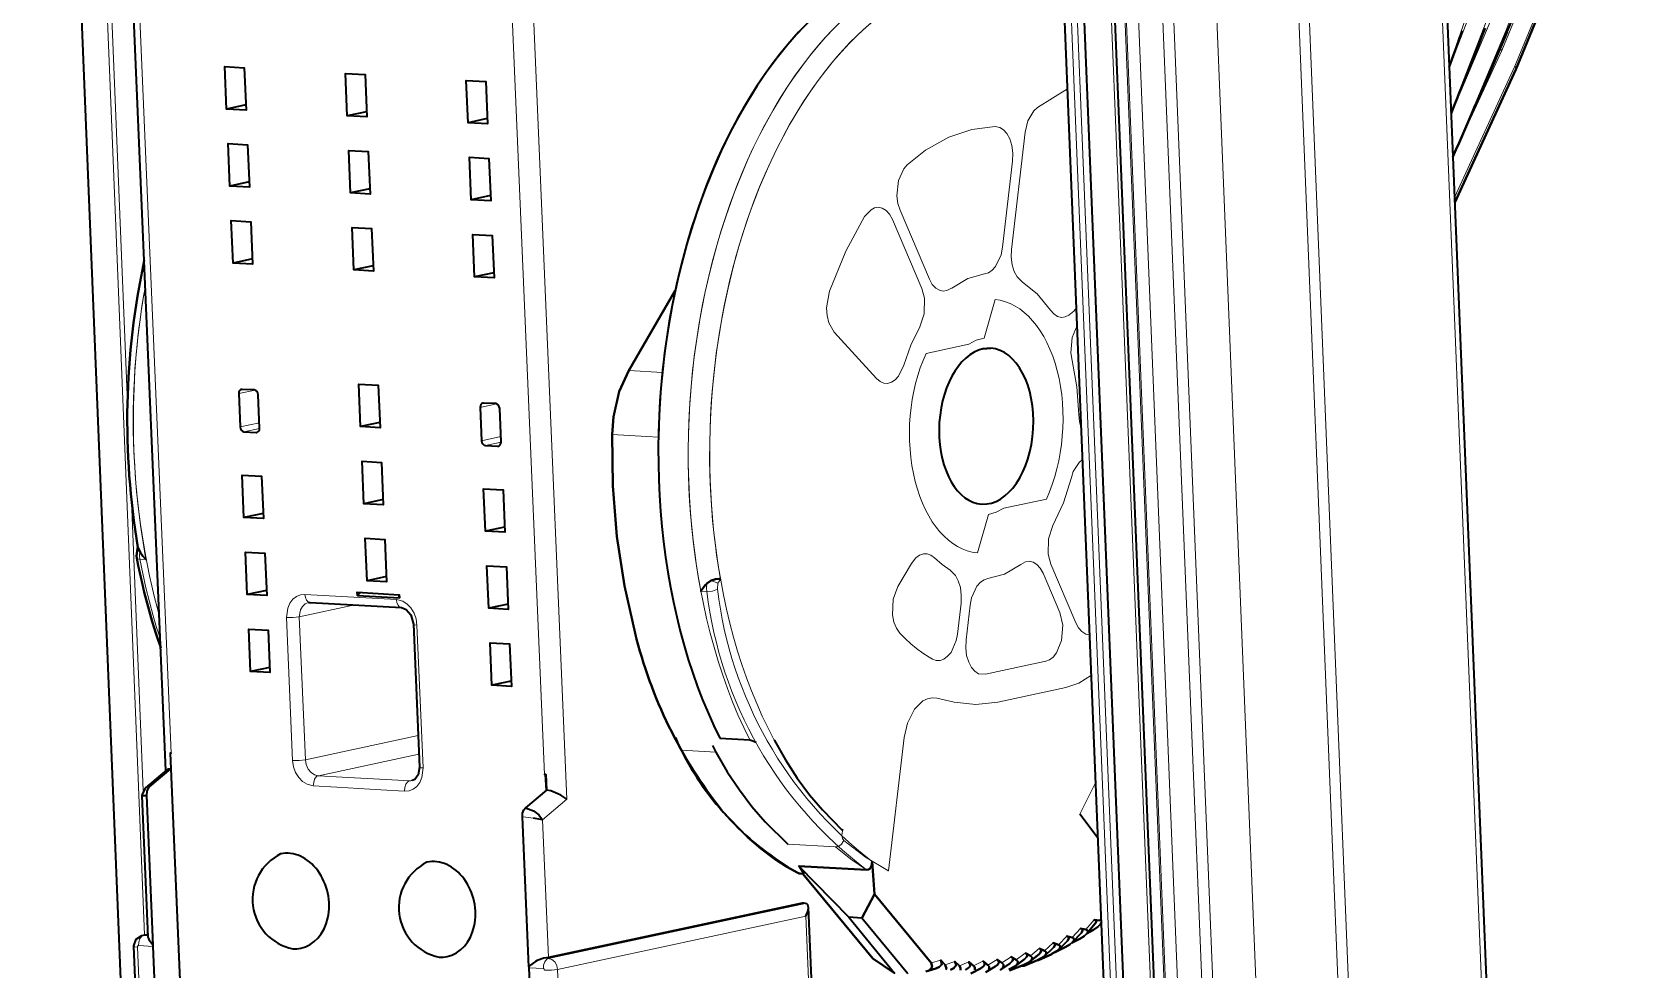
# Model space of a CAD drawing. Header units: millimetres. Extents: x 0 to 174, y 0 to 33.
# Drawn here: x 26.855 to 28.904, y 24.641 to 25.847 of the extents above; entities that cross this region are included whole.
import ezdxf

# ---------------------------------------------------------------- set-up
doc = ezdxf.new("R2010")
doc.units = ezdxf.units.MM
doc.layers.add('PDF_Geomertry', color=7, linetype='Continuous', true_color=0x405f80)

# ---------------------------------------------------------------- blocks, each defined once
blk = doc.blocks.new('SYM_BSB04473_001')
at = {"layer": 'PDF_Geomertry', "color": 7, "lineweight": 35}
for points in [[(0.6097, -1.9019), (0.6091, -1.899), (0.6095, -1.8953), (0.6102, -1.894), (0.6105, -1.8935), (0.611, -1.8931), (0.6517, -1.8578), (0.6895, -1.8178, 0.187054), (0.8516, -1.299), (0.6823, 2.8734, 0.271753), (0.2559, 3.588, 0.095127), (0.066, 3.6378), (-0.0845, 3.6469), (-0.1117, 3.6477), (-0.139, 3.647), (-0.1659, 3.6447), (-0.1924, 3.6408), (-0.2091, 3.6376), (-0.2138, 3.6365)], [(0.8015, 3.513, -0.277426), (1.1035, 3.0153), (1.2728, -1.1572), (1.2731, -1.2027), (1.2687, -1.2592), (1.259, -1.3148), (1.2452, -1.3648), (1.228, -1.4102)], [(-0.6502, 2.9501), (-0.4809, -1.2223, 0.342168), (0.0922, -1.9803)], [(0.6422, 2.8726), (0.8115, -1.2998, -0.289356), (0.5084, -1.9102)], [(-0.5056, 1.0648, 0.09545), (-0.5137, 0.6959), (-0.5135, 0.6953), (-0.5115, 0.6909), (-0.5103, 0.689), (-0.5074, 0.6847), (-0.5034, 0.6802), (-0.5074, 0.6847), (-0.5103, 0.689), (-0.5115, 0.6909), (-0.5135, 0.6953), (-0.5137, 0.6959, -0.09545), (-0.5056, 1.0648, 0.095418), (-0.5137, 0.6958)], [(0.1774, 0.4513), (0.1809, 0.4428), (0.1848, 0.4351, 0.146697), (0.3349, 0.2773), (0.3365, 0.2767), (0.338, 0.2765), (0.3422, 0.2762), (0.3422, 0.2762), (0.3422, 0.2762), (0.3422, 0.2762), (0.3422, 0.2763), (0.3423, 0.2763), (0.3422, 0.2765), (0.342, 0.2769), (0.3373, 0.2847), (0.3369, 0.2853), (0.3363, 0.286), (0.4003, 0.2202), (0.4594, 0.1485)], [(0.4765, 0.1476), (0.4174, 0.2192), (0.4334, 0.2499), (0.4305, 0.2919), (0.4298, 0.2862), (0.428, 0.283), (0.4259, 0.2815), (0.4234, 0.281), (0.3363, 0.286), (0.3369, 0.2853), (0.3373, 0.2847), (0.342, 0.2769), (0.3422, 0.2765), (0.3423, 0.2763), (0.3422, 0.2763), (0.3422, 0.2762), (0.3422, 0.2762), (0.3422, 0.2762), (0.3422, 0.2762), (0.338, 0.2765), (0.3365, 0.2767), (0.3349, 0.2773), (0.3201, 0.2856), (0.3055, 0.2951), (0.2876, 0.3083), (0.2702, 0.3231), (0.2373, 0.3577, -0.107979), (0.1256, 0.5858), (0.1119, 0.6466), (0.1023, 0.7098), (0.097, 0.7749), (0.096, 0.8409), (0.0978, 0.864), (0.1053, 0.8965), (0.1174, 0.9233), (0.1773, 1.0263), (0.1174, 0.9233), (0.1053, 0.8965), (0.0978, 0.864), (0.096, 0.8409), (0.097, 0.7749), (0.1023, 0.7098), (0.1119, 0.6466), (0.1256, 0.5858, 0.107979), (0.2373, 0.3577), (0.2702, 0.3231), (0.2876, 0.3083), (0.3055, 0.2951), (0.3201, 0.2856), (0.3349, 0.2773), (0.3365, 0.2767), (0.338, 0.2765), (0.3422, 0.2762)], [(-0.3303, 0.3016, 0.710963), (-0.3147, 0.1795), (-0.3095, 0.1797), (-0.3044, 0.1803)], [(-0.1422, 0.2909, 0.710958), (-0.1265, 0.1688), (-0.1213, 0.1688), (-0.1162, 0.1697)]]:
    blk.add_lwpolyline(points, format="xyb", dxfattribs=at)
at = {"layer": 'PDF_Geomertry', "color": 7, "lineweight": 13}
for points in [[(0.7056, -1.799, 0.187268), (0.8638, -1.2926), (0.8648, -1.2919), (0.8658, -1.2913), (0.6963, 2.881), (0.6955, 2.8805), (0.6945, 2.8799, 0.2722), (0.2784, 3.5773)], [(0.7559, -1.7309, 0.153248), (0.8658, -1.2913), (0.8808, -1.2806), (0.7115, 2.8917), (0.6963, 2.881, 0.236094), (0.3522, 3.5359)], [(0.7762, -1.6992, 0.153429), (0.8808, -1.2806), (0.8849, -1.2794), (0.893, -1.2783), (0.9119, -1.2778), (0.7426, 2.8945), (0.7237, 2.8942), (0.7156, 2.8931), (0.7115, 2.8917, 0.236284), (0.3837, 3.5152)], [(1.1035, 3.0153), (1.1033, 3.0138), (1.1022, 3.0124), (1.0977, 3.0094), (1.267, -1.1631), (1.0991, -1.2491, -0.191951), (0.9277, -1.7851)], [(0.6391, -1.9441, 0.29997), (0.9812, -1.2755), (1.086, -1.253), (0.9167, 2.9194), (0.8119, 2.8969)], [(0.926, -1.2787), (0.9552, -1.2785), (0.9812, -1.2755), (0.8119, 2.8969), (0.7859, 2.894), (0.7567, 2.8937), (0.926, -1.2787, -0.28073), (0.6265, -1.8999)], [(0.6102, -1.8938), (0.6015, -1.8978, 0.242631), (0.8469, -1.3001), (0.8516, -1.299), (0.8638, -1.2926), (0.6945, 2.8799), (0.6823, 2.8734), (0.6776, 2.8724)], [(-0.5042, 1.0323, 0.089948), (-0.5034, 0.6802), (-0.5112, 0.6806), (-0.5117, 0.6849), (-0.5115, 0.6909), (-0.5117, 0.6849), (-0.5112, 0.6806), (-0.5034, 0.6802, -0.089948), (-0.5042, 1.0323, 0.111818), (-0.4862, 0.6072)], [(0.3222, 0.3141), (0.3834, 0.3106), (0.4031, 0.2948), (0.4234, 0.281, -0.203689), (0.218, 0.6391), (0.2252, 0.6398), (0.2316, 0.6422), (0.232, 0.6497), (0.2231, 0.6535), (0.2231, 0.6535), (0.2231, 0.6535), (0.232, 0.6497), (0.2355, 0.6548), (0.232, 0.6497), (0.2316, 0.6422, 0.202109), (0.4305, 0.2919, -0.202109), (0.2316, 0.6422), (0.2252, 0.6398), (0.218, 0.6391, 0.203689), (0.4234, 0.281)]]:
    blk.add_lwpolyline(points, format="xyb", dxfattribs=at)
for points in [[(1.086, -1.253), (1.0938, -1.251), (1.0991, -1.2491), (0.9298, 2.9234), (0.9245, 2.9213), (0.9167, 2.9194)], [(0.6326, 2.9001), (0.6326, 2.9002), (0.6322, 2.9005), (0.6308, 2.9009), (0.6256, 2.9016), (0.6248, 2.9016), (0.7426, 0.0005), (0.7341, 0.001)], [(0.6417, 2.8828), (0.6326, 2.9001), (0.7503, -0.0012), (0.7522, -0.0048)], [(0.8115, -1.2998), (0.8115, -1.2999), (0.8116, -1.3001), (0.8117, -1.3002), (0.8122, -1.3005), (0.8166, -1.3013), (0.839, -1.3012), (0.8469, -1.3001), (0.6776, 2.8724), (0.6697, 2.8713), (0.6473, 2.871), (0.6428, 2.8719), (0.6424, 2.8723), (0.6422, 2.8724), (0.6422, 2.8724), (0.6422, 2.8726)], [(-0.4709, 0.4312), (-0.5472, 2.221), (-0.5624, 2.2219), (-0.564, 2.2572), (-0.5313, 2.2553)], [(0.009, 0.404), (-0.0672, 2.1938), (-0.0519, 2.1928), (-0.0534, 2.2281), (-0.0859, 2.2299)], [(-0.5052, 0.1974), (-0.586, 2.1905)], [(-0.5272, 0.8815), (-0.5802, 2.1898)], [(-0.0534, 2.1787), (-0.0503, 2.1767), (-0.0458, 2.1738), (-0.0384, 2.1673), (0.038, 0.3719), (0.0067, 0.3455), (0.0142, 0.1685)], [(1.2869, 1.3873), (1.257, 1.3148), (1.2583, 1.313), (1.2585, 1.3119), (1.2585, 1.3109), (1.2584, 1.3105), (1.2585, 1.3109), (1.2585, 1.3119), (1.2583, 1.313), (1.257, 1.3148), (1.1794, 1.146), (1.257, 1.3148), (1.2869, 1.3873)], [(0.6819, 1.2859), (0.6433, 1.2615), (0.6385, 1.2574), (0.6308, 1.2445), (0.6273, 1.2299), (0.6097, 1.0792), (0.6094, 1.0691), (0.6105, 1.0592), (0.6131, 1.0506), (0.6169, 1.0438), (0.6238, 1.037), (0.6428, 1.0219), (0.6598, 1.0012), (0.6642, 0.9962), (0.669, 0.993), (0.6738, 0.9917), (0.6787, 0.9923), (0.6835, 0.9944), (0.6897, 0.9998), (0.6934, 1.0042)], [(0.4999, 0.9453), (0.5547, 0.9572), (0.5644, 0.9624), (0.5745, 0.9652), (0.5887, 1.0148)], [(0.6962, 0.867), (0.6938, 0.9024), (0.6876, 0.9362), (0.686, 0.946), (0.6877, 0.9659), (0.6942, 0.9815)], [(-0.3842, 0.8937), (-0.3631, 0.8983)], [(-0.0737, 0.876), (-0.0526, 0.8806)], [(0.6997, 0.8476), (0.6997, 0.8478), (0.697, 0.8573), (0.6962, 0.867), (0.6977, 0.8673), (0.6988, 0.8674)], [(-0.3576, 0.8562), (-0.3824, 0.8508)], [(-0.3774, 0.8447), (-0.3573, 0.849)], [(-0.3598, 0.8442), (-0.3617, 0.8438)], [(-0.047, 0.8384), (-0.0719, 0.8331)], [(-0.0669, 0.827), (-0.0467, 0.8313)], [(-0.0494, 0.8266), (-0.0512, 0.8262)], [(0.7013, 0.8092), (0.6966, 0.8053), (0.6892, 0.7934), (0.6867, 0.7858), (0.6765, 0.7533), (0.6628, 0.724), (0.6572, 0.707), (0.6569, 0.687), (0.6602, 0.6745), (0.6926, 0.5987), (0.696, 0.5923), (0.7002, 0.5876), (0.7051, 0.5845), (0.7105, 0.5833)], [(-0.5069, 0.3831), (-0.522, 0.7559)], [(0.6547, 0.7581), (0.5998, 0.7465), (0.5901, 0.7412), (0.5801, 0.7383), (0.5658, 0.6888)], [(-0.1534, 0.4538), (-0.2983, 0.4227), (-0.3062, 0.6066), (-0.314, 0.6056), (-0.3227, 0.6056), (-0.3212, 0.6178), (-0.3184, 0.6242), (-0.3145, 0.6292), (-0.3098, 0.6328), (-0.3045, 0.6349), (-0.299, 0.6353)], [(-0.2924, 0.6251), (-0.2949, 0.626), (-0.2959, 0.6269), (-0.2969, 0.6281), (-0.2983, 0.6315), (-0.299, 0.6353), (-0.1813, 0.6287)], [(-0.2945, 0.6249), (-0.2988, 0.6233), (-0.3023, 0.6199), (-0.3048, 0.6154), (-0.3062, 0.6066), (-0.2349, 0.6219)], [(-0.1549, 0.596), (-0.156, 0.604), (-0.1587, 0.6115), (-0.1627, 0.618), (-0.1677, 0.6231), (-0.1733, 0.6266), (-0.1813, 0.6287), (-0.1806, 0.6248), (-0.1792, 0.6215), (-0.1783, 0.6202), (-0.1773, 0.6192), (-0.1748, 0.6184)], [(-0.3227, 0.6056), (-0.3148, 0.4217), (-0.3062, 0.4217), (-0.2983, 0.4227), (-0.2973, 0.4165), (-0.2947, 0.4108), (-0.2909, 0.4063), (-0.2865, 0.4035), (-0.2817, 0.4023), (-0.1524, 0.4301)], [(-0.147, 0.4122), (-0.1549, 0.596), (-0.1581, 0.5965), (-0.1591, 0.5967), (-0.1594, 0.5969), (-0.1595, 0.597), (-0.1595, 0.597), (-0.1595, 0.5972)], [(0.3942, 0.319), (0.4219, 0.2976), (0.4508, 0.2802), (0.4512, 0.2799), (0.4517, 0.2798), (0.4716, 0.4513), (0.4758, 0.4699), (0.4848, 0.4877), (0.4958, 0.4984), (0.5016, 0.5013), (0.5076, 0.5024), (0.5135, 0.502), (0.5359, 0.497), (0.564, 0.4938), (0.5923, 0.4969), (0.6795, 0.5155), (0.6963, 0.5213), (0.7126, 0.5315)], [(0.1848, 0.4351), (0.2295, 0.4326)], [(-0.3148, 0.4217), (-0.3137, 0.4138), (-0.311, 0.4063), (-0.307, 0.3998), (-0.302, 0.3947), (-0.2963, 0.3912), (-0.2884, 0.3891), (-0.2867, 0.3978), (-0.2845, 0.4009), (-0.2831, 0.4019), (-0.2817, 0.4023), (-0.2512, 0.4006), (-0.1948, 0.3974), (-0.1642, 0.3956), (-0.1656, 0.3951), (-0.1669, 0.3941), (-0.1691, 0.3912), (-0.1705, 0.387), (-0.1708, 0.3824), (-0.2013, 0.3841), (-0.2578, 0.3874), (-0.2884, 0.3891)], [(-0.1708, 0.3824), (-0.1651, 0.3828), (-0.1598, 0.3849), (-0.1552, 0.3885), (-0.1513, 0.3937), (-0.1485, 0.3999), (-0.147, 0.4122), (-0.1503, 0.4126), (-0.1513, 0.4128), (-0.1516, 0.413), (-0.1517, 0.4131), (-0.1517, 0.4131), (-0.1517, 0.4133)], [(-0.1609, 0.3959), (-0.1626, 0.3956), (-0.1642, 0.3956), (-0.1584, 0.3969)], [(0.7181, 0.3941), (0.6976, 0.353)], [(-0.4983, 0.3885), (-0.5041, 0.3866)], [(-0.0052, 0.3477), (-0.0151, 0.3488), (-0.0194, 0.3492)], [(0.3834, 0.3106), (0.3849, 0.3108), (0.3883, 0.3119), (0.3912, 0.3142), (0.3942, 0.319), (0.3931, 0.3202), (0.3923, 0.3217), (0.3913, 0.3256), (0.3927, 0.3337)], [(0.3349, 0.2773), (0.342, 0.2769)], [(0.3448, 0.2381), (0.0142, 0.1673), (0.0083, 0.1676)], [(0.0544, -0.1869), (0.0559, -0.1863), (0.0573, -0.1855), (0.0595, -0.1831), (0.061, -0.1797), (0.0613, -0.1759), (0.0399, -0.1805), (0.0258, 0.153), (0.3451, 0.2215), (0.3602, -0.1335), (0.3631, -0.1326), (0.364, -0.1322), (0.3641, -0.1317)], [(0.6985, 0.2059), (0.6985, 0.2059)], [(0.6985, 0.2059), (0.6985, 0.2059)], [(-0.501, 0.1966), (-0.5065, 0.1969), (-0.5078, 0.1965), (-0.5091, 0.1955), (-0.5113, 0.1924), (-0.5127, 0.1883), (-0.513, 0.1837), (-0.5134, 0.1837), (-0.5137, 0.1835), (-0.514, 0.1834), (-0.5141, 0.1831), (-0.5145, 0.1826), (-0.5145, 0.1819)], [(-0.501, 0.1981), (-0.5065, 0.1969), (-0.5076, 0.1969), (-0.5087, 0.1967)], [(0.681, 0.196), (0.681, 0.196)], [(0.681, 0.196), (0.681, 0.196)], [(-0.5051, -0.1506), (-0.5051, -0.1506), (-0.5049, -0.1508), (-0.5049, -0.1508), (-0.5047, -0.1509), (-0.5037, -0.1513), (-0.5003, -0.1516), (-0.5145, 0.1819), (-0.5178, 0.1822), (-0.5188, 0.1824), (-0.5191, 0.1826), (-0.5192, 0.1827), (-0.5192, 0.1828), (-0.5192, 0.1828)], [(-0.4942, 0.1826), (-0.513, 0.1837)], [(0.5912, 0.1659), (0.5912, 0.1659)], [(0.5912, 0.1659), (0.5912, 0.1659)], [(0.0076, 0.1541), (-0.0112, 0.1552)]]:
    blk.add_lwpolyline(points, dxfattribs=at)
at = {"layer": 'PDF_Geomertry', "color": 7, "lineweight": 35}
for points in [[(0.7341, 0.001), (0.6163, 2.9022)], [(-0.4777, 0.4088), (-0.5541, 2.2049), (-0.5548, 2.2073)], [(1.1895, 1.3605), (1.186, 1.3513), (1.1827, 1.342), (1.1794, 1.3328), (1.1759, 1.3235), (1.1726, 1.3142), (1.1759, 1.3235), (1.1794, 1.3328), (1.1827, 1.342), (1.186, 1.3513), (1.1895, 1.3605)], [(1.219, 1.3637), (1.2152, 1.3545), (1.2116, 1.3453), (1.208, 1.3362), (1.2044, 1.3272), (1.2006, 1.318), (1.197, 1.3088), (1.1934, 1.2997), (1.1897, 1.2905), (1.186, 1.2815), (1.1824, 1.2723), (1.1787, 1.2631), (1.1751, 1.254), (1.1787, 1.2631), (1.1824, 1.2723), (1.186, 1.2815), (1.1897, 1.2905), (1.1934, 1.2997), (1.197, 1.3088), (1.2006, 1.318), (1.2044, 1.3272), (1.208, 1.3362), (1.2116, 1.3453), (1.2152, 1.3545), (1.219, 1.3637)], [(-0.3749, 1.2651), (-0.3998, 1.2597), (-0.4022, 1.3144), (-0.377, 1.3128), (-0.3747, 1.2583), (-0.3998, 1.2597)], [(-0.2198, 1.2562), (-0.2445, 1.2509), (-0.2469, 1.3055), (-0.2217, 1.3041), (-0.2194, 1.2495), (-0.2445, 1.2509)], [(-0.0645, 1.2474), (-0.0892, 1.242), (-0.0916, 1.2966), (-0.0665, 1.2952), (-0.0642, 1.2406), (-0.0892, 1.242)], [(-0.3708, 1.1659), (-0.3956, 1.1606), (-0.3978, 1.2152), (-0.3728, 1.2138), (-0.3705, 1.1592), (-0.3956, 1.1606)], [(-0.2155, 1.1572), (-0.2403, 1.1519), (-0.2427, 1.2065), (-0.2176, 1.2049), (-0.2152, 1.1503), (-0.2403, 1.1519)], [(-0.0602, 1.1483), (-0.0851, 1.143), (-0.0874, 1.1976), (-0.0623, 1.1962), (-0.0599, 1.1416), (-0.0851, 1.143)], [(-0.3666, 1.0669), (-0.3913, 1.0616), (-0.3937, 1.1162), (-0.3685, 1.1148), (-0.3663, 1.0602), (-0.3913, 1.0616)], [(-0.2113, 1.0581), (-0.236, 1.0527), (-0.2384, 1.1074), (-0.2134, 1.1059), (-0.211, 1.0513), (-0.236, 1.0527)], [(-0.056, 1.0492), (-0.0809, 1.044), (-0.0831, 1.0985), (-0.0581, 1.0972), (-0.0558, 1.0426), (-0.0809, 1.044)], [(0.4765, 0.1476), (0.4174, 0.2192), (0.4003, 0.2202), (0.4594, 0.1485), (0.4312, 0.1673), (0.3413, 0.2762), (0.4312, 0.1673), (0.4594, 0.1485)], [(0.4995, 0.1506), (0.5122, 0.1542), (0.5169, 0.1563), (0.5185, 0.1576), (0.5197, 0.159), (0.5202, 0.1603), (0.5187, 0.1651), (0.5242, 0.159), (0.5259, 0.1545), (0.5253, 0.1531)], [(0.5313, 0.1528), (0.5356, 0.1549), (0.537, 0.1563), (0.538, 0.1576), (0.5385, 0.159), (0.5367, 0.1633), (0.5426, 0.1576), (0.5441, 0.1549), (0.5442, 0.1535), (0.544, 0.1522)], [(0.5505, 0.1528), (0.5544, 0.1551), (0.5556, 0.1563), (0.5565, 0.1576), (0.5567, 0.159), (0.5549, 0.1628), (0.5608, 0.1576), (0.5619, 0.1565), (0.5624, 0.1552), (0.5627, 0.154), (0.5624, 0.1526)], [(0.5573, 0.1478), (0.5697, 0.1541), (0.573, 0.1565), (0.5741, 0.1577), (0.5748, 0.159), (0.5751, 0.1602), (0.5748, 0.1615), (0.5731, 0.1637), (0.5791, 0.1588), (0.5809, 0.1567), (0.581, 0.1555), (0.5809, 0.1544), (0.5803, 0.1531)], [(0.5765, 0.1497), (0.5887, 0.1569), (0.5917, 0.1591), (0.5927, 0.1603), (0.5933, 0.1615), (0.5934, 0.1627), (0.593, 0.1638), (0.5912, 0.1659), (0.5974, 0.1615), (0.5992, 0.1595), (0.5995, 0.1585), (0.5994, 0.1574), (0.599, 0.1562), (0.5983, 0.1551), (0.5955, 0.1528), (0.6076, 0.1609), (0.6103, 0.1631), (0.611, 0.1642), (0.6115, 0.1654), (0.6116, 0.1665), (0.6112, 0.1674), (0.6094, 0.1692), (0.6158, 0.1654), (0.6174, 0.1637), (0.6178, 0.1627), (0.6178, 0.1617), (0.6176, 0.1606), (0.6169, 0.1595), (0.6145, 0.1573), (0.6265, 0.1662), (0.629, 0.1688), (0.6297, 0.1706), (0.6292, 0.1724), (0.6276, 0.1741), (0.634, 0.1706), (0.6349, 0.1699), (0.6356, 0.1691), (0.6362, 0.1683), (0.6362, 0.1673), (0.6359, 0.1663), (0.6353, 0.1654), (0.6334, 0.1631), (0.6333, 0.163), (0.6248, 0.1584), (0.6073, 0.1517)], [(0.6073, 0.1517), (0.6248, 0.1584), (0.6333, 0.163), (0.6334, 0.1631), (0.6451, 0.1728), (0.6467, 0.1745), (0.6477, 0.1767), (0.6473, 0.1787), (0.6455, 0.1801), (0.652, 0.1772), (0.6538, 0.1759), (0.6542, 0.1751), (0.6544, 0.1742), (0.6542, 0.1733), (0.6538, 0.1723), (0.652, 0.1702), (0.6634, 0.1808), (0.6642, 0.1816), (0.6656, 0.1837), (0.6658, 0.1848), (0.6655, 0.1859), (0.6649, 0.1865), (0.6634, 0.1874), (0.6701, 0.1849), (0.6717, 0.1838), (0.6723, 0.1833), (0.6724, 0.1824), (0.6723, 0.1816), (0.672, 0.1806), (0.6705, 0.1787), (0.6698, 0.178), (0.6615, 0.173), (0.6698, 0.178), (0.6705, 0.1787), (0.6816, 0.1899), (0.6823, 0.1908), (0.6834, 0.1928), (0.6835, 0.1937), (0.6831, 0.1947), (0.6826, 0.1952), (0.681, 0.196), (0.6878, 0.194), (0.6895, 0.1931), (0.6901, 0.1926), (0.6902, 0.1919), (0.6902, 0.191), (0.6899, 0.1902), (0.6887, 0.1884), (0.6995, 0.2003), (0.7002, 0.2012), (0.701, 0.2031), (0.701, 0.204), (0.7006, 0.2048), (0.7001, 0.2052), (0.6985, 0.2059), (0.7053, 0.2044), (0.7072, 0.2037), (0.7076, 0.2031), (0.7078, 0.2026), (0.708, 0.2019), (0.7077, 0.201), (0.7066, 0.1992), (0.703, 0.196), (0.6974, 0.1926), (0.6874, 0.1872), (0.6974, 0.1926), (0.703, 0.196), (0.7066, 0.1992), (0.7172, 0.212), (0.7177, 0.2127), (0.7184, 0.2145), (0.7184, 0.2153), (0.7178, 0.216), (0.7174, 0.2165), (0.7159, 0.2169), (0.7227, 0.2159), (0.7159, 0.2169), (0.7174, 0.2165), (0.7178, 0.216), (0.7184, 0.2153), (0.7184, 0.2145), (0.7177, 0.2127), (0.7172, 0.212), (0.7066, 0.1992), (0.7077, 0.201), (0.708, 0.2019), (0.7078, 0.2026), (0.7076, 0.2031), (0.7072, 0.2037), (0.7053, 0.2044), (0.6985, 0.2059), (0.7001, 0.2052), (0.7006, 0.2048), (0.701, 0.204), (0.701, 0.2031), (0.7002, 0.2012), (0.6995, 0.2003), (0.6887, 0.1884), (0.6849, 0.1852), (0.6797, 0.1822), (0.666, 0.1753), (0.6797, 0.1822), (0.6849, 0.1852), (0.6887, 0.1884), (0.6899, 0.1902), (0.6902, 0.191), (0.6902, 0.1919), (0.6901, 0.1926), (0.6895, 0.1931), (0.6878, 0.194), (0.681, 0.196), (0.6826, 0.1952), (0.6831, 0.1947), (0.6835, 0.1937), (0.6834, 0.1928), (0.6823, 0.1908), (0.6816, 0.1899), (0.6705, 0.1787), (0.672, 0.1806), (0.6723, 0.1816), (0.6724, 0.1824), (0.6723, 0.1833), (0.6717, 0.1838), (0.6701, 0.1849), (0.6634, 0.1874), (0.6649, 0.1865), (0.6655, 0.1859), (0.6658, 0.1848), (0.6656, 0.1837), (0.6642, 0.1816), (0.6634, 0.1808), (0.652, 0.1702), (0.6516, 0.1699), (0.6431, 0.1651), (0.6259, 0.1577), (0.6234, 0.1578), (0.6259, 0.1577), (0.6247, 0.1584), (0.6259, 0.1577), (0.6431, 0.1651), (0.6516, 0.1699), (0.652, 0.1702), (0.6538, 0.1723), (0.6542, 0.1733), (0.6544, 0.1742), (0.6542, 0.1751), (0.6538, 0.1759), (0.6531, 0.1766), (0.652, 0.1772), (0.6455, 0.1801), (0.6473, 0.1787), (0.6477, 0.1767), (0.6467, 0.1745), (0.6451, 0.1728), (0.6334, 0.1631), (0.6353, 0.1654), (0.6359, 0.1663), (0.6362, 0.1673), (0.6362, 0.1683), (0.6356, 0.1691), (0.6349, 0.1699), (0.634, 0.1706), (0.6276, 0.1741), (0.6292, 0.1724), (0.6297, 0.1706), (0.629, 0.1688), (0.6265, 0.1662), (0.6145, 0.1573), (0.6062, 0.1531)], [(0.6062, 0.1531), (0.6145, 0.1573), (0.6169, 0.1595), (0.6176, 0.1606), (0.6178, 0.1617), (0.6178, 0.1627), (0.6174, 0.1637), (0.6158, 0.1654), (0.6094, 0.1692), (0.6112, 0.1674), (0.6116, 0.1665), (0.6115, 0.1654), (0.611, 0.1642), (0.6103, 0.1631), (0.6076, 0.1609), (0.5955, 0.1528), (0.5983, 0.1551), (0.599, 0.1562), (0.5994, 0.1574), (0.5995, 0.1585), (0.5992, 0.1595), (0.5974, 0.1615), (0.5912, 0.1659), (0.593, 0.1638), (0.5934, 0.1627), (0.5933, 0.1615), (0.5927, 0.1603), (0.5917, 0.1591), (0.5887, 0.1569), (0.5765, 0.1497)], [(0.5803, 0.1531), (0.5809, 0.1544), (0.581, 0.1555), (0.5809, 0.1567), (0.5791, 0.1588), (0.5731, 0.1637), (0.5748, 0.1615), (0.5751, 0.1602), (0.5748, 0.159), (0.5741, 0.1577), (0.573, 0.1565), (0.5697, 0.1541), (0.5573, 0.1478)], [(0.5624, 0.1526), (0.5627, 0.154), (0.5624, 0.1552), (0.5619, 0.1565), (0.5608, 0.1576), (0.5549, 0.1628), (0.5567, 0.159), (0.5565, 0.1576), (0.5556, 0.1563), (0.5544, 0.1551), (0.5505, 0.1528)], [(0.544, 0.1522), (0.5442, 0.1535), (0.5441, 0.1549), (0.5426, 0.1576), (0.5367, 0.1633), (0.5385, 0.159), (0.538, 0.1576), (0.537, 0.1563), (0.5356, 0.1549), (0.5313, 0.1528)], [(0.5253, 0.1531), (0.5259, 0.1545), (0.5242, 0.159), (0.5187, 0.1651), (0.5202, 0.1603), (0.5197, 0.159), (0.5185, 0.1576), (0.5169, 0.1563), (0.5122, 0.1542), (0.4995, 0.1506)], [(0.5041, 0.1526), (0.5058, 0.154), (0.507, 0.1553), (0.5076, 0.1567), (0.5062, 0.1616), (0.4334, 0.2499), (0.4174, 0.2192), (0.4003, 0.2202), (0.3363, 0.286), (0.4234, 0.281), (0.4259, 0.2815), (0.428, 0.283), (0.4298, 0.2862), (0.4305, 0.2919), (0.4334, 0.2499), (0.5062, 0.1616), (0.5076, 0.1567), (0.507, 0.1553), (0.5058, 0.154), (0.5041, 0.1526)], [(-0.2027, 0.8565), (-0.2276, 0.8512), (-0.2298, 0.9058), (-0.2048, 0.9044), (-0.2024, 0.8497), (-0.2276, 0.8512)], [(-0.1985, 0.7574), (-0.2233, 0.752), (-0.2256, 0.8067), (-0.2005, 0.8052), (-0.1983, 0.7506), (-0.2233, 0.752)], [(-0.3526, 0.7397), (-0.3774, 0.7344), (-0.3798, 0.789), (-0.3547, 0.7876), (-0.3523, 0.733), (-0.3774, 0.7344)], [(-0.0422, 0.722), (-0.0669, 0.7167), (-0.0692, 0.7713), (-0.0441, 0.7699), (-0.0419, 0.7153), (-0.0669, 0.7167)], [(-0.1942, 0.6584), (-0.2191, 0.653), (-0.2215, 0.7076), (-0.1963, 0.7062), (-0.194, 0.6516), (-0.2191, 0.653)], [(-0.3484, 0.6406), (-0.3733, 0.6353), (-0.3755, 0.6899), (-0.3505, 0.6885), (-0.3481, 0.634), (-0.3733, 0.6353)], [(-0.0378, 0.623), (-0.0627, 0.6177), (-0.0651, 0.6723), (-0.0399, 0.6709), (-0.0376, 0.6162), (-0.0627, 0.6177)], [(-0.2274, 0.638), (-0.2316, 0.6342), (-0.2317, 0.6383), (-0.1777, 0.6351), (-0.1774, 0.6312)], [(-0.2316, 0.6342), (-0.1774, 0.6312), (-0.1783, 0.6352)], [(-0.2945, 0.6249), (-0.2924, 0.6251), (-0.1748, 0.6184), (-0.1688, 0.6162), (-0.1628, 0.6091), (-0.1595, 0.5972), (-0.1517, 0.4133), (-0.1533, 0.4034), (-0.1576, 0.3974), (-0.1609, 0.3959)], [(-0.3442, 0.5416), (-0.369, 0.5363), (-0.3713, 0.5909), (-0.3462, 0.5894), (-0.344, 0.5348), (-0.369, 0.5363)], [(-0.0337, 0.524), (-0.0585, 0.5185), (-0.0608, 0.5733), (-0.0358, 0.5717), (-0.0334, 0.5172), (-0.0585, 0.5185)], [(-0.4724, 0.4313), (-0.4709, 0.4312), (-0.4717, 0.4313), (-0.4724, 0.4313), (-0.4716, 0.411)], [(-0.4724, 0.4313), (-0.4724, 0.4313)], [(0.2252, 0.4413), (0.2273, 0.4369), (0.2295, 0.4326), (0.2442, 0.4074), (0.2599, 0.384), (0.2759, 0.3627), (0.2927, 0.343), (0.3222, 0.3141)], [(0.2345, 0.4506), (0.273, 0.4484), (0.2759, 0.4477), (0.2813, 0.4455)], [(0.3045, 0.448), (0.3047, 0.4481), (0.3047, 0.4478), (0.3047, 0.4476), (0.319, 0.4226), (0.3342, 0.3991), (0.3499, 0.3778), (0.3665, 0.3583), (0.392, 0.3323), (0.3927, 0.3337)], [(-0.4716, 0.4112), (-0.4752, 0.4106), (-0.4766, 0.4098), (-0.5041, 0.3866), (-0.5085, 0.3785), (-0.5087, 0.3762), (-0.5087, 0.3763), (-0.5085, 0.3763), (-0.5084, 0.3765), (-0.5081, 0.3765), (-0.5069, 0.3767), (-0.5024, 0.3767), (-0.5019, 0.3823), (-0.4998, 0.3869), (-0.4983, 0.3885), (-0.4716, 0.411), (-0.4472, -0.1634)], [(-0.4799, -0.1527), (-0.4942, 0.1826), (-0.4942, 0.1834), (-0.4942, 0.1841)], [(0.0106, 0.4038), (0.0105, 0.4038), (0.009, 0.404), (0.0098, 0.404), (0.0106, 0.4038), (0.0115, 0.3837), (0.0105, 0.4038)], [(-0.5087, 0.3762), (-0.5009, 0.1951), (-0.4998, 0.1916), (-0.4942, 0.1841), (-0.5024, 0.3767)], [(0.038, 0.3719), (0.0299, 0.3774), (0.0263, 0.3791), (0.0173, 0.3826), (0.0115, 0.3837), (-0.0152, 0.361)], [(0.0115, 0.3837), (0.0115, 0.3837)], [(-0.0112, 0.1566), (-0.0194, 0.3492), (-0.019, 0.3541), (-0.0173, 0.3584), (-0.0152, 0.361), (-0.0049, 0.3572), (0.0019, 0.352), (0.0067, 0.3455), (-0.0028, 0.3473), (-0.0052, 0.3477)], [(0.721, 0.3216), (0.6976, 0.353)], [(0.3451, 0.2215), (0.3478, 0.2277), (0.3487, 0.2317), (0.3487, 0.2328), (0.3477, 0.2362), (0.3466, 0.2374), (0.3448, 0.2381), (0.3428, 0.2383), (0.3406, 0.2385), (0.0142, 0.1685), (0.0115, 0.1681), (0.0083, 0.1676), (-0.0005, 0.1645), (-0.0023, 0.1634), (-0.0102, 0.1576), (-0.0112, 0.1566), (-0.0112, 0.1559), (-0.0112, 0.1552), (0.0031, -0.1802)], [(0.0615, -0.2062), (0.0427, -0.2102), (0.0415, -0.2106), (0.0392, -0.2128), (0.0376, -0.2169), (0.0372, -0.2215), (0.036, -0.1948), (0.0366, -0.1988), (0.038, -0.202), (0.039, -0.2033), (0.0401, -0.2042), (0.0424, -0.2051), (0.0628, -0.2063), (0.066, -0.206), (0.3533, -0.1445), (0.3603, -0.141), (0.364, -0.1344), (0.3641, -0.1317), (0.3487, 0.2328)], [(-0.4735, -0.163), (-0.494, -0.1619), (-0.5012, -0.1588), (-0.5051, -0.1506), (-0.5192, 0.1828), (-0.5192, 0.1833), (-0.5162, 0.192), (-0.5087, 0.1967), (-0.501, 0.1984)]]:
    blk.add_lwpolyline(points, dxfattribs=at)
for points in [[(1.3945, 1.7444), (1.3909, 1.702), (1.3824, 1.6516), (1.3688, 1.6015), (1.3502, 1.5529), (1.3267, 1.5065), (1.3245, 1.5009), (1.3141, 1.462), (1.2884, 1.3833), (1.2584, 1.3105), (1.1797, 1.1394), (1.2584, 1.3105), (1.2884, 1.3833), (1.3141, 1.462), (1.3245, 1.5009), (1.3267, 1.5065), (1.3502, 1.5529), (1.3688, 1.6015), (1.3824, 1.6516), (1.3909, 1.702), (1.3945, 1.7444), (1.3949, 1.757), (1.3988, 1.8609), (1.3949, 1.757)], [(1.2473, 1.359), (1.2381, 1.3374)], [(1.2381, 1.3373), (1.2365, 1.3335), (1.2326, 1.3245), (1.2285, 1.3155), (1.2247, 1.3065), (1.2208, 1.2974), (1.2167, 1.2884), (1.2128, 1.2795), (1.209, 1.2705), (1.2049, 1.2615), (1.201, 1.2524), (1.197, 1.2434), (1.1931, 1.2344), (1.1891, 1.2253), (1.1852, 1.2163), (1.1812, 1.2073), (1.1773, 1.1983), (1.1812, 1.2073), (1.1852, 1.2163), (1.1891, 1.2253), (1.1931, 1.2344), (1.197, 1.2434), (1.201, 1.2524), (1.2049, 1.2615), (1.209, 1.2705), (1.2128, 1.2795), (1.2167, 1.2884), (1.2208, 1.2974), (1.2247, 1.3065), (1.2285, 1.3155), (1.2326, 1.3245), (1.2365, 1.3335)], [(0.573, 0.9512), (0.578, 0.9519), (0.583, 0.952), (0.578, 0.9519)], [(-0.3573, 0.8494), (-0.3591, 0.8923), (-0.3595, 0.8945), (-0.3606, 0.8965), (-0.3623, 0.8978), (-0.3641, 0.8984), (-0.3798, 0.8992), (-0.3802, 0.8992), (-0.3808, 0.8992), (-0.382, 0.8987), (-0.3831, 0.8976), (-0.384, 0.8958), (-0.3842, 0.8937), (-0.3824, 0.8508), (-0.3819, 0.8485), (-0.3809, 0.8466), (-0.3792, 0.8452), (-0.3774, 0.8447), (-0.3617, 0.8438), (-0.3613, 0.8438), (-0.3608, 0.8438), (-0.3595, 0.8444), (-0.3585, 0.8453), (-0.3576, 0.8472)], [(-0.0535, 0.8808), (-0.0692, 0.8816), (-0.0698, 0.8816), (-0.0702, 0.8816), (-0.0716, 0.881), (-0.0726, 0.8799), (-0.0734, 0.8781), (-0.0737, 0.876), (-0.0719, 0.8331), (-0.0715, 0.8309), (-0.0703, 0.829), (-0.0687, 0.8276), (-0.0669, 0.827), (-0.0512, 0.8262), (-0.0508, 0.8262), (-0.0502, 0.8262), (-0.049, 0.8267), (-0.048, 0.8277), (-0.047, 0.8295), (-0.0467, 0.8317), (-0.0485, 0.8747), (-0.0491, 0.8769), (-0.0502, 0.8788), (-0.0517, 0.8802)], [(-0.4844, 0.5667), (-0.4849, 0.5684), (-0.4881, 0.5777), (-0.4912, 0.587), (-0.4926, 0.5912), (-0.4955, 0.6006), (-0.4981, 0.6101), (-0.4995, 0.6147), (-0.502, 0.6241), (-0.5045, 0.6337), (-0.5058, 0.6385), (-0.508, 0.6481), (-0.5102, 0.6577), (-0.5113, 0.663), (-0.5133, 0.6726), (-0.5152, 0.6822), (-0.5156, 0.6849), (-0.5145, 0.6945), (-0.5138, 0.6966), (-0.5145, 0.6945), (-0.5156, 0.6849), (-0.5152, 0.6822), (-0.5133, 0.6726), (-0.5113, 0.663), (-0.5102, 0.6577), (-0.508, 0.6481), (-0.5058, 0.6385), (-0.5045, 0.6337), (-0.502, 0.6241), (-0.4995, 0.6147), (-0.4981, 0.6101), (-0.4955, 0.6006), (-0.4926, 0.5912), (-0.4912, 0.587), (-0.4881, 0.5777), (-0.4849, 0.5684)], [(0.2233, 0.6533), (0.2178, 0.6494), (0.2163, 0.6477), (0.2131, 0.6437), (0.2102, 0.6395), (0.2131, 0.6437), (0.2163, 0.6477), (0.2178, 0.6494), (0.2233, 0.6533), (0.2291, 0.6551), (0.2338, 0.6553), (0.2355, 0.6548), (0.2338, 0.6553), (0.2291, 0.6551)], [(0.7255, 0.213), (0.7242, 0.2113), (0.7208, 0.208), (0.7152, 0.2042), (0.7067, 0.1994), (0.7152, 0.2042), (0.7208, 0.208), (0.7242, 0.2113)], [(0.7253, 0.214), (0.7242, 0.2115)], [(0.6445, 0.1651), (0.6434, 0.1651), (0.6445, 0.1651), (0.6438, 0.1654), (0.6445, 0.1651), (0.6615, 0.1728)]]:
    blk.add_lwpolyline(points, close=True, dxfattribs=at)
at = {"layer": 'PDF_Geomertry', "color": 7, "lineweight": 13}
for points in [[(1.1726, 1.3159), (1.2199, 1.4506), (1.2208, 1.4497), (1.2215, 1.4488), (1.2208, 1.4497), (1.2199, 1.4506), (1.2444, 1.5301), (1.2638, 1.6141), (1.2677, 1.6347), (1.2638, 1.6141), (1.2444, 1.5301), (1.2199, 1.4506)], [(1.2703, 1.6209), (1.2873, 1.6042), (1.2703, 1.6209), (1.2622, 1.5802), (1.2415, 1.4997), (1.2156, 1.4241), (1.1726, 1.3127), (1.2156, 1.4241), (1.2145, 1.4251), (1.2133, 1.426), (1.2145, 1.4251), (1.2156, 1.4241), (1.2415, 1.4997), (1.2622, 1.5802)], [(1.1749, 1.2548), (1.2335, 1.4065), (1.2344, 1.4053), (1.2349, 1.4044), (1.2344, 1.4053), (1.2335, 1.4065), (1.2599, 1.4837), (1.2815, 1.566), (1.2859, 1.5873), (1.2815, 1.566), (1.2599, 1.4837), (1.2335, 1.4065)], [(1.2883, 1.5734), (1.3047, 1.5553), (1.2883, 1.5734), (1.287, 1.574), (1.2853, 1.5745), (1.287, 1.574), (1.2883, 1.5734), (1.2788, 1.5322), (1.256, 1.4534), (1.2285, 1.3802), (1.1751, 1.2533), (1.2285, 1.3802), (1.2276, 1.3812), (1.2263, 1.3822), (1.2276, 1.3812), (1.2285, 1.3802), (1.256, 1.4534), (1.2788, 1.5322)], [(1.1773, 1.1984), (1.2459, 1.361), (1.2467, 1.3601), (1.2473, 1.359), (1.2467, 1.3601), (1.2459, 1.361), (1.2741, 1.436), (1.2976, 1.5165), (1.303, 1.5385), (1.2976, 1.5165), (1.2741, 1.436), (1.2459, 1.361)], [(1.3049, 1.5244), (1.3035, 1.5251), (1.302, 1.5258), (1.3035, 1.5251), (1.3049, 1.5244), (1.2941, 1.4827), (1.2694, 1.406), (1.2403, 1.3352), (1.1773, 1.1983), (1.2403, 1.3352), (1.2392, 1.3363), (1.2381, 1.3374), (1.2392, 1.3363), (1.2403, 1.3352), (1.2694, 1.406), (1.2941, 1.4827)], [(0.5888, 1.2372), (0.5588, 1.2335), (0.529, 1.2234), (0.4992, 1.2066), (0.4756, 1.188), (0.4712, 1.1828), (0.4642, 1.1677), (0.4623, 1.148), (0.4635, 1.1384), (0.4663, 1.1298), (0.5041, 1.041), (0.5078, 1.0342), (0.5123, 1.0295), (0.517, 1.0266), (0.5219, 1.0256), (0.5267, 1.0263), (0.5327, 1.0294), (0.533, 1.0295), (0.5537, 1.0419), (0.5751, 1.0478), (0.5799, 1.0492), (0.5848, 1.0524), (0.5892, 1.0574), (0.5962, 1.0724), (0.598, 1.0819), (0.6109, 1.1927), (0.6113, 1.2028), (0.6101, 1.2126), (0.6076, 1.2213), (0.6038, 1.2281), (0.5994, 1.2331), (0.5947, 1.236)], [(0.4942, 1.0291), (0.4565, 1.1178), (0.4527, 1.1247), (0.4483, 1.1294), (0.4435, 1.1323), (0.4385, 1.1333), (0.4337, 1.1326), (0.429, 1.1302), (0.4206, 1.1215), (0.3965, 1.0769), (0.3758, 1.0256), (0.3751, 1.0234), (0.3719, 1.0042), (0.3726, 0.9942), (0.3748, 0.9849), (0.3816, 0.9727), (0.436, 0.913), (0.4406, 0.9091), (0.4455, 0.9072), (0.4503, 0.9069), (0.4552, 0.9083), (0.4599, 0.9115), (0.4645, 0.9163), (0.4712, 0.9303), (0.4803, 0.9562), (0.4916, 0.9797), (0.4973, 0.9965), (0.4977, 1.0165)], [(0.1608, 0.9209), (0.1174, 0.9233)], [(0.1408, 0.8384), (0.096, 0.8409), (0.1408, 0.8384), (0.1556, 0.8376)], [(-0.5112, 0.6806), (-0.5141, 0.6812), (-0.5149, 0.6816), (-0.5151, 0.6819), (-0.5152, 0.6822), (-0.5151, 0.6819), (-0.5149, 0.6816), (-0.5141, 0.6812), (-0.5112, 0.6806), (-0.5034, 0.6438), (-0.4941, 0.6081), (-0.4897, 0.593), (-0.4849, 0.5781), (-0.4897, 0.593), (-0.4941, 0.6081), (-0.5034, 0.6438)], [(0.4662, 0.5858), (0.4619, 0.5919), (0.4585, 0.5999), (0.4566, 0.6092), (0.4574, 0.6292), (0.4634, 0.6456), (0.4809, 0.6752), (0.4867, 0.6826), (0.4915, 0.6859), (0.4963, 0.6877), (0.5013, 0.6877), (0.506, 0.6859), (0.5108, 0.6824), (0.5205, 0.6737), (0.5308, 0.6665), (0.5376, 0.6598), (0.5413, 0.6528), (0.544, 0.6442), (0.5451, 0.6344), (0.5448, 0.6242), (0.5401, 0.5845), (0.5387, 0.5763), (0.5319, 0.5609), (0.5274, 0.5558), (0.5227, 0.5523), (0.5178, 0.5506), (0.513, 0.5506), (0.5081, 0.5523), (0.504, 0.5547), (0.4956, 0.5599), (0.4877, 0.5658), (0.4802, 0.572), (0.473, 0.5787)], [(0.5762, 0.5327), (0.6537, 0.5494), (0.6585, 0.5513), (0.6633, 0.5549), (0.6677, 0.5603), (0.6742, 0.5762), (0.6756, 0.596), (0.6717, 0.6123), (0.6503, 0.6626), (0.6466, 0.6692), (0.6422, 0.6741), (0.6374, 0.6769), (0.6326, 0.678), (0.6277, 0.6773), (0.6217, 0.6741), (0.6215, 0.674), (0.6008, 0.6616), (0.5794, 0.6558), (0.5745, 0.6542), (0.5697, 0.651), (0.5652, 0.646), (0.5583, 0.6312), (0.5565, 0.6217), (0.5512, 0.577), (0.5509, 0.5669), (0.552, 0.557), (0.5547, 0.5484), (0.5584, 0.5415), (0.5627, 0.5366), (0.5674, 0.5335)], [(0.2176, 0.6434), (0.218, 0.6391), (0.2102, 0.6395), (0.218, 0.6391), (0.2176, 0.6434), (0.2178, 0.6494)], [(0.3349, 0.2773), (0.342, 0.2769)], [(0.6878, 0.194), (0.6985, 0.2059)], [(0.7158, 0.217), (0.7159, 0.2169), (0.7158, 0.217), (0.7053, 0.2044)], [(0.7227, 0.2159), (0.7252, 0.2192)], [(0.6633, 0.1874), (0.6634, 0.1874), (0.6633, 0.1874), (0.652, 0.1772)], [(0.6701, 0.1849), (0.681, 0.196)], [(0.0258, 0.153), (0.0248, 0.1583), (0.0223, 0.1627), (0.0187, 0.1659), (0.0142, 0.1673), (0.0128, 0.1667), (0.0116, 0.1658), (0.0094, 0.1628), (0.008, 0.1587), (0.0076, 0.1541), (0.0083, 0.1538), (0.0087, 0.1534), (0.0091, 0.1528), (0.0092, 0.152), (0.018, 0.1522)], [(0.5187, 0.1652), (0.5187, 0.1651), (0.5187, 0.1652), (0.5062, 0.1616)], [(0.5791, 0.1588), (0.5912, 0.1659)], [(0.6094, 0.1694), (0.6094, 0.1692), (0.6094, 0.1694), (0.5974, 0.1615)], [(0.6274, 0.1741), (0.6276, 0.1741), (0.6274, 0.1741), (0.6158, 0.1654)], [(0.6453, 0.1802), (0.6455, 0.1801), (0.6453, 0.1802), (0.634, 0.1706)], [(0.5367, 0.1634), (0.5367, 0.1633), (0.5367, 0.1634), (0.5242, 0.159)], [(0.5548, 0.163), (0.5549, 0.1628), (0.5548, 0.163), (0.5426, 0.1576)], [(0.573, 0.1638), (0.5731, 0.1637), (0.573, 0.1638), (0.5608, 0.1576)]]:
    blk.add_lwpolyline(points, close=True, dxfattribs=at)
at = {"layer": 'PDF_Geomertry', "color": 7, "lineweight": 35}
for centre, major_axis, ratio, start_param, end_param in [((1.2595, 1.4542), (0.0491, 0.1529), 0.134627, 4.084367, 5.242204), ((1.2595, 1.4542), (0.0491, 0.1529), 0.134627, 4.084367, 5.242204), ((0.5237, 0.8546), (0.0343, 0.6077), 0.603348, 0.164864, 2.331564), ((0.5268, 0.8498), (0.0308, 0.6127), 0.603977, 0.161983, 1.620974), ((0.5268, 0.8498), (0.0308, 0.6127), 0.603977, 0.161983, 1.620974), ((0.577, 0.8518), (0.0057, 0.1002), 0.601089, 0.161386, 3.145465), ((0.577, 0.8518), (0.0057, 0.1002), 0.601089, 0.161386, 3.145465), ((0.5772, 0.8518), (0.0056, 0.1002), 0.603669, 3.14184, 6.279447), ((0.5772, 0.8518), (0.0056, 0.1002), 0.603669, 3.14184, 6.279447), ((-0.3172, 0.241), (-0.0131, 0.0606), 0.784975, 3.136094, 6.283847), ((-0.1291, 0.2303), (-0.0132, 0.0606), 0.786315, 3.136576, 6.281169)]:
    blk.add_ellipse(centre, major_axis=major_axis, ratio=ratio, start_param=start_param, end_param=end_param, dxfattribs=at)
at = {"layer": 'PDF_Geomertry', "color": 7, "lineweight": 13}
for centre, major_axis, ratio, start_param, end_param in [((0.5609, 0.8532), (0.0352, 0.6067), 0.602089, 0.164074, 2.33568), ((0.5603, 0.854), (0.0358, 0.6058), 0.601926, 0.164556, 1.968026), ((0.5603, 0.854), (0.0358, 0.6058), 0.601926, 0.164556, 1.968026), ((0.5768, 0.852), (0.0337, 0.5873), 0.602298, 0.163675, 2.363345), ((0.5771, 0.8516), (0.0334, 0.5877), 0.60236, 0.163412, 1.946256), ((0.5771, 0.8516), (0.0334, 0.5877), 0.60236, 0.163412, 1.946256), ((0.5762, 0.8509), (0.0103, 0.164), 0.605271, 4.149449, 6.261217), ((0.5759, 0.8504), (0.0077, 0.1618), 0.600457, 0.972358, 3.11655)]:
    blk.add_ellipse(centre, major_axis=major_axis, ratio=ratio, start_param=start_param, end_param=end_param, dxfattribs=at)

msp = doc.modelspace()

# ---------------------------------------------------------------- block references
msp.add_blockref('SYM_BSB04473_001', (27.5049, 24.4877))

doc.saveas('drawing.dxf')
